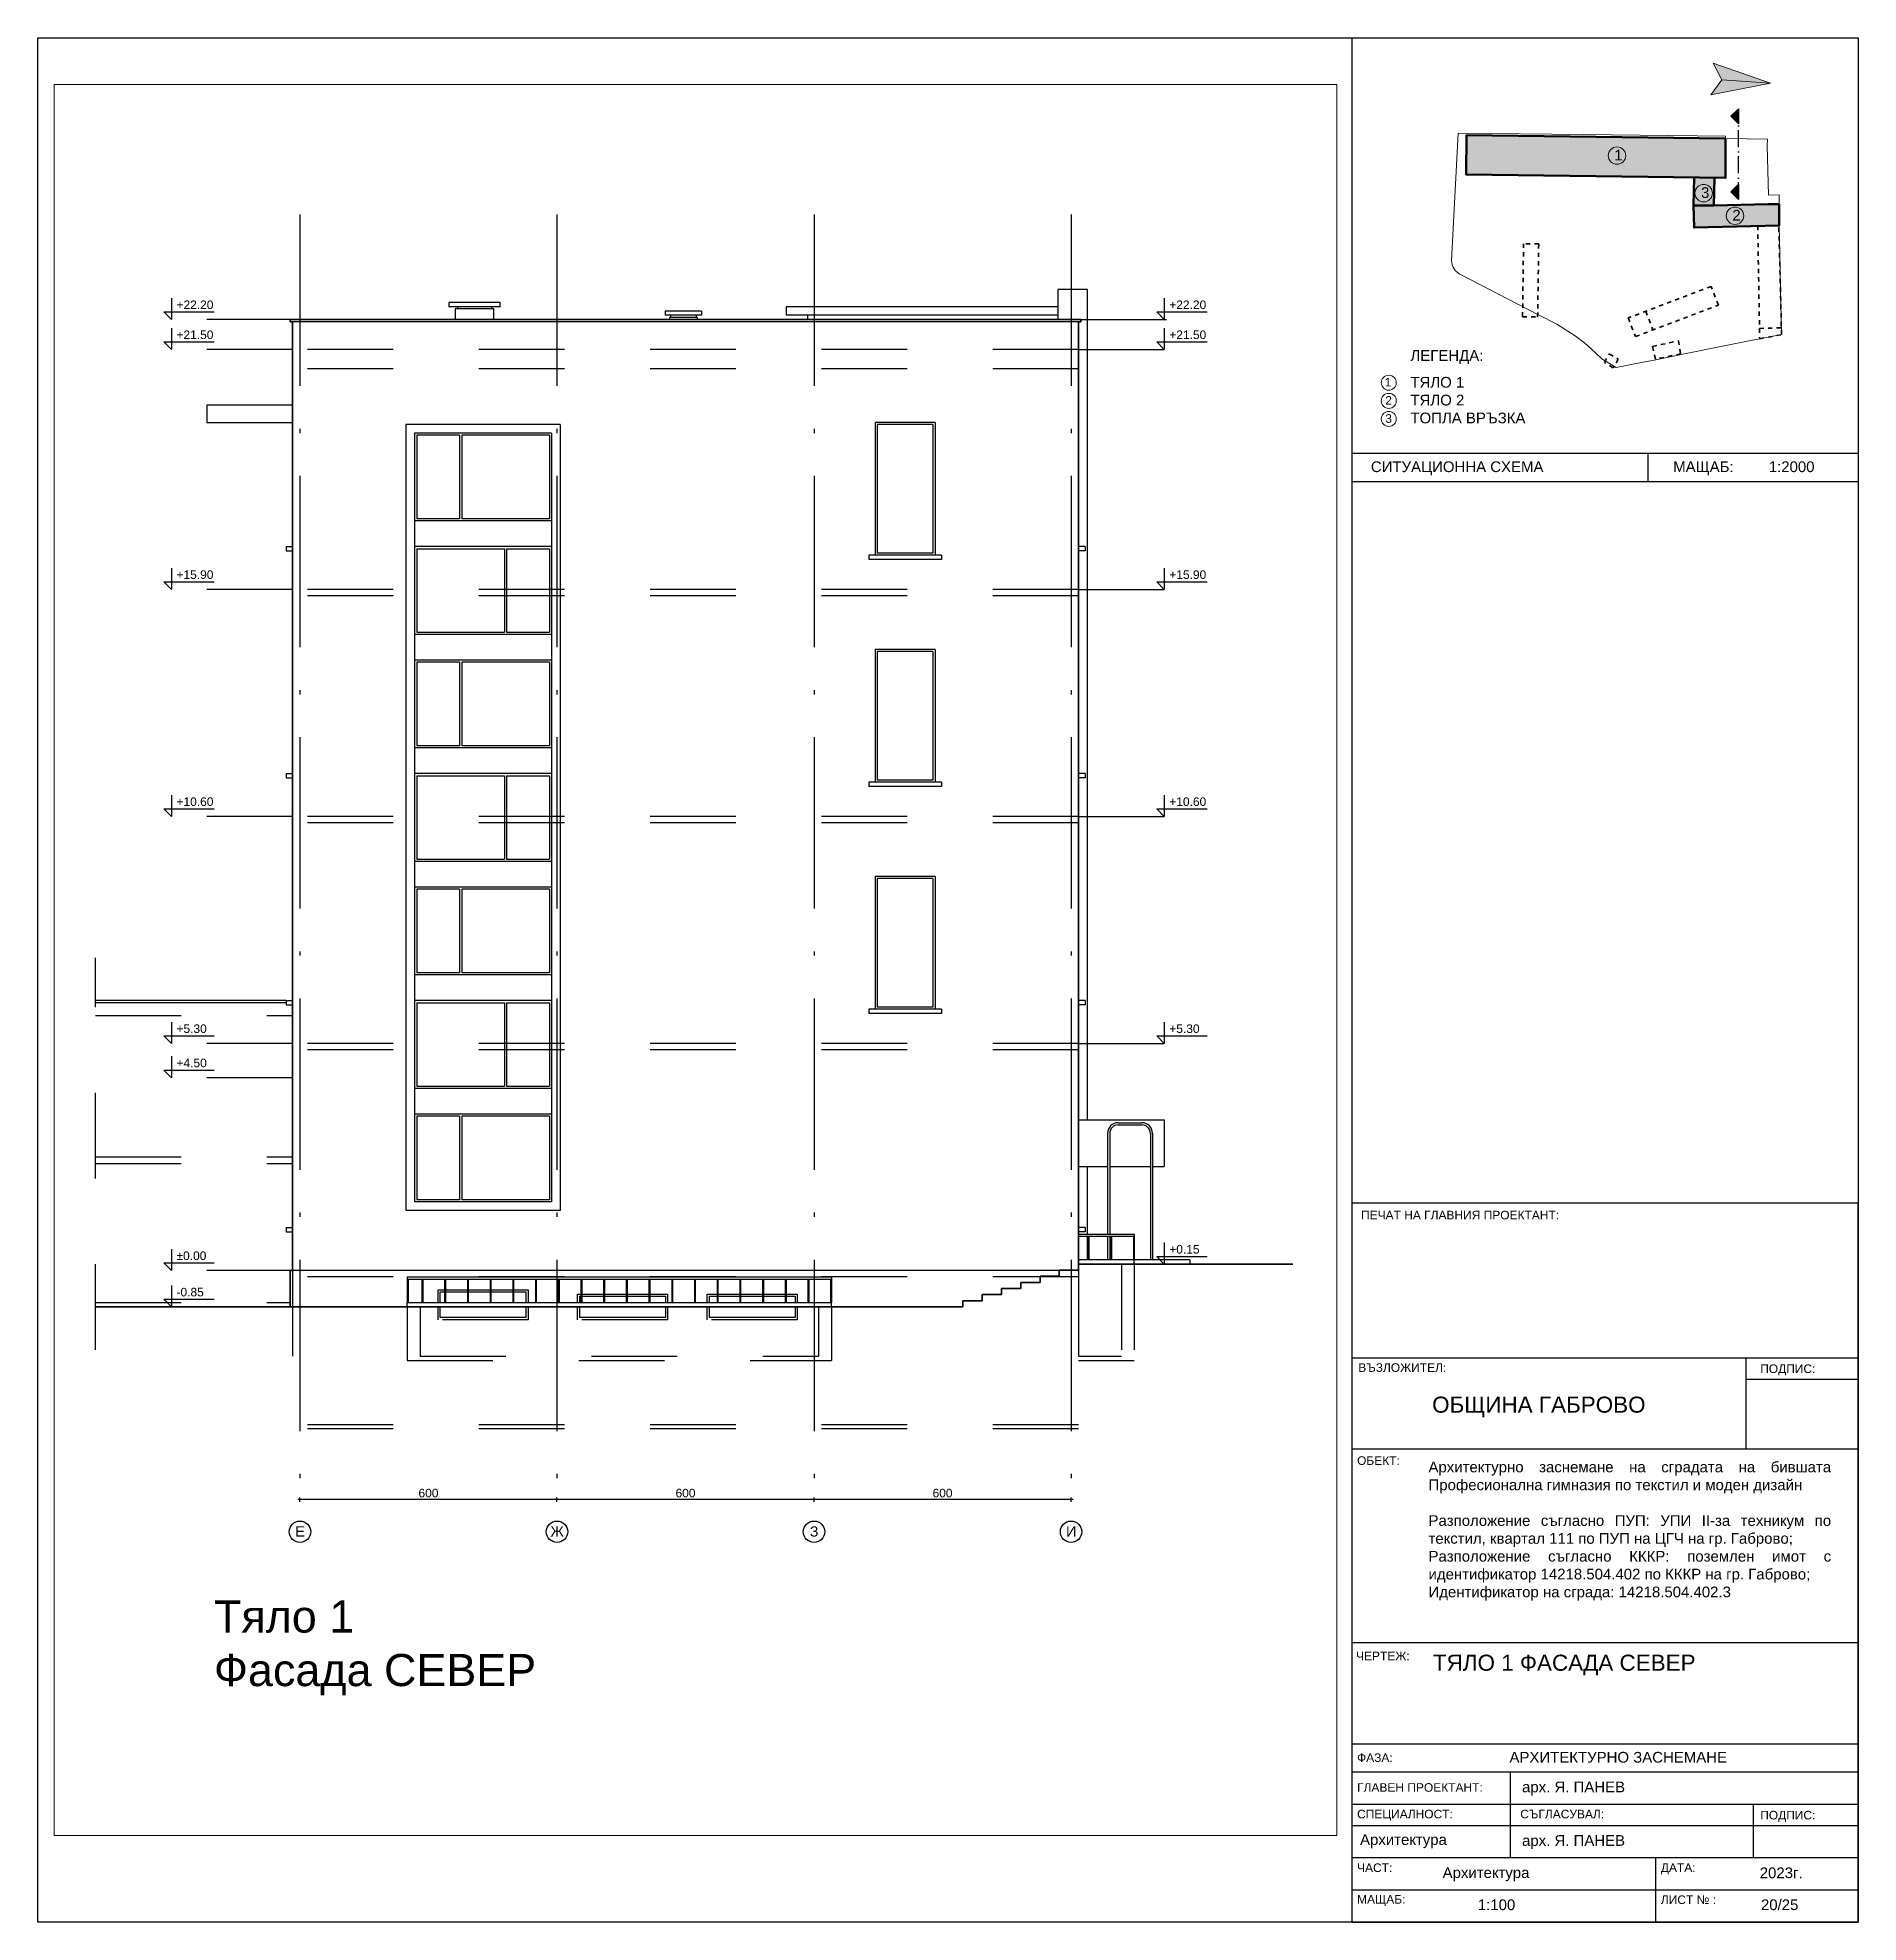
# Paper-space layout 'Т1 ФАС СЕВЕР' of a CAD drawing. Header units: inches. Extents: x 20 to 445, y 5 to 445.
# The model-space entities are those that its viewports show. They can reach past a viewport. Long polylines and large blocks are cut down to what shows.
import ezdxf

# ---------------------------------------------------------------- set-up
doc = ezdxf.new("R2010")
doc.units = ezdxf.units.IN
doc.header["$MEASUREMENT"] = 0
doc.linetypes.add('DashDot', pattern=[0.6, 0.4, -0.1, 0, -0.1])
doc.linetypes.add('Hidden', pattern=[0.4, 0.2, -0.2])
for name, color, linetype, lineweight in [('Линия на разрез', 252, 'DashDot', 25), ('Надписи коти външни', 252, 'Continuous', 25), ('Надписи нива', 252, 'Continuous', 25), ('Надписи Оси', 252, 'Continuous', 25), ('Оси', 252, 'DashDot', 25), ('Ситуация дебела линия', 7, 'Continuous', 70), ('Ситуация имот', 7, 'Continuous', 20), ('Ситуация тънка линия', 7, 'Continuous', 35), ('Фасади Разрези дебело', 7, 'Continuous', 35), ('Фасади Разрези пунктир', 253, 'Hidden', 25), ('Фасади Разрези средно', 252, 'Continuous', 30), ('Фасади Разрези тънко', 253, 'Continuous', 25)]:
    doc.layers.add(name, color=color, linetype=linetype, lineweight=lineweight)
doc.layers.add('Ситуация щрих', color=7, linetype='Continuous', lineweight=18, true_color=0xdbdbdb, transparency=0.25)
doc.styles.add('Arial Regular', font='arial.ttf')
doc.styles.get("Standard").update_dxf_attribs({"font": 'arial.ttf'})
doc.dimstyles.new('Annotative', dxfattribs={"dimscale": 0, "dimtxt": 20, "dimasz": 5, "dimexe": 5, "dimexo": 5, "dimgap": 5, "dimtad": 1, "dimdec": 0, "dimzin": 0, "dimdsep": 46, "dimtxsty": 'Standard', "dimblk": 'ARCHTICK', "dimcen": 5, "dimdle": 5, "dimadec": 0, "dimazin": 0, "dimtfac": 1, "dimtdec": 0, "dimtofl": 0, "dimtmove": 0, "dimatfit": 3, "dimldrblk": 'ARCHTICK', "dimfxl": 5, "dimfxlon": 1, "dimtolj": 1, "dimtzin": 0, "dimarcsym": 1})

# ---------------------------------------------------------------- blocks, each defined once
blk = doc.blocks.new('_ArchTick')
at = {"color": 0, "linetype": 'ByBlock', "const_width": 0.15}
blk.add_lwpolyline([(-0.5, -0.5), (0.5, 0.5)], dxfattribs=at)
blk = doc.blocks.new('*D7031')
at = {"layer": 'Defpoints', "color": 0, "ltscale": 10, "transparency": 16777216}
for p in [(6289.9, 18090.9), (6289.9, 18040.9), (6889.9, 18040.9)]:
    blk.add_point(p, dxfattribs=at)
at = {"layer": 'Надписи коти външни', "color": 0, "lineweight": -2, "ltscale": 10, "transparency": 16777216}
for p, q in [((6894.9, 18090.9), (6284.9, 18090.9)), ((6289.9, 18085.9), (6289.9, 18095.9)), ((6889.9, 18085.9), (6889.9, 18095.9))]:
    blk.add_line(p, q, dxfattribs=at)
at = {"layer": 'Надписи коти външни', "color": 0, "lineweight": -2, "ltscale": 10, "transparency": 16777216, "xscale": 5, "yscale": 5, "zscale": 5, "rotation": 180}
blk.add_blockref('_ArchTick', (6289.9, 18090.9), dxfattribs=at)
at = {"layer": 'Надписи коти външни', "color": 0, "lineweight": -2, "ltscale": 10, "transparency": 16777216, "xscale": 5, "yscale": 5, "zscale": 5}
blk.add_blockref('_ArchTick', (6889.9, 18090.9), dxfattribs=at)
at = {"layer": 'Надписи коти външни', "color": 0, "ltscale": 10, "transparency": 16777216, "insert": (6589.9, 18106.1), "char_height": 20, "attachment_point": 5}
blk.add_mtext('\\A1;600', dxfattribs=at)
blk = doc.blocks.new('*D7032')
at = {"layer": 'Defpoints', "color": 0, "ltscale": 10, "transparency": 16777216}
for p in [(6889.9, 18090.9), (6889.9, 18040.9), (7489.9, 18040.9)]:
    blk.add_point(p, dxfattribs=at)
at = {"layer": 'Надписи коти външни', "color": 0, "lineweight": -2, "ltscale": 10, "transparency": 16777216}
for p, q in [((7494.9, 18090.9), (6884.9, 18090.9)), ((6889.9, 18085.9), (6889.9, 18095.9)), ((7489.9, 18085.9), (7489.9, 18095.9))]:
    blk.add_line(p, q, dxfattribs=at)
at = {"layer": 'Надписи коти външни', "color": 0, "lineweight": -2, "ltscale": 10, "transparency": 16777216, "xscale": 5, "yscale": 5, "zscale": 5, "rotation": 180}
blk.add_blockref('_ArchTick', (6889.9, 18090.9), dxfattribs=at)
at = {"layer": 'Надписи коти външни', "color": 0, "lineweight": -2, "ltscale": 10, "transparency": 16777216, "xscale": 5, "yscale": 5, "zscale": 5}
blk.add_blockref('_ArchTick', (7489.9, 18090.9), dxfattribs=at)
at = {"layer": 'Надписи коти външни', "color": 0, "ltscale": 10, "transparency": 16777216, "insert": (7189.9, 18106.1), "char_height": 20, "attachment_point": 5}
blk.add_mtext('\\A1;600', dxfattribs=at)
blk = doc.blocks.new('*D7033')
at = {"layer": 'Defpoints', "color": 0, "ltscale": 10, "transparency": 16777216}
for p in [(7489.9, 18090.9), (7489.9, 18040.9), (8089.9, 18040.9)]:
    blk.add_point(p, dxfattribs=at)
at = {"layer": 'Надписи коти външни', "color": 0, "lineweight": -2, "ltscale": 10, "transparency": 16777216}
for p, q in [((8094.9, 18090.9), (7484.9, 18090.9)), ((7489.9, 18085.9), (7489.9, 18095.9)), ((8089.9, 18085.9), (8089.9, 18095.9))]:
    blk.add_line(p, q, dxfattribs=at)
at = {"layer": 'Надписи коти външни', "color": 0, "lineweight": -2, "ltscale": 10, "transparency": 16777216, "xscale": 5, "yscale": 5, "zscale": 5, "rotation": 180}
blk.add_blockref('_ArchTick', (7489.9, 18090.9), dxfattribs=at)
at = {"layer": 'Надписи коти външни', "color": 0, "lineweight": -2, "ltscale": 10, "transparency": 16777216, "xscale": 5, "yscale": 5, "zscale": 5}
blk.add_blockref('_ArchTick', (8089.9, 18090.9), dxfattribs=at)
at = {"layer": 'Надписи коти външни', "color": 0, "ltscale": 10, "transparency": 16777216, "insert": (7789.9, 18106.1), "char_height": 20, "attachment_point": 5}
blk.add_mtext('\\A1;600', dxfattribs=at)

msp = doc.modelspace()

# ---------------------------------------------------------------- linework, layer by layer
at = {"layer": 'Надписи нива', "ltscale": 10}
for p, q in [((5972.4, 20863.6), (6090, 20863.6)), ((5990, 20845.9), (5972.4, 20863.6)), ((5990, 20895.9), (5990, 20845.9)), ((8289.8, 20863.6), (8407.5, 20863.6)), ((8307.5, 20845.9), (8289.8, 20863.6)), ((8307.5, 20895.9), (8307.5, 20845.9)), ((5990, 20825.9), (5990, 20775.9)), ((8307.5, 20825.9), (8307.5, 20775.9)), ((5972.4, 20793.6), (6090, 20793.6)), ((5990, 20775.9), (5972.4, 20793.6)), ((8289.8, 20793.6), (8407.5, 20793.6)), ((8307.5, 20775.9), (8289.8, 20793.6)), ((5990, 20265.9), (5990, 20215.9)), ((8307.5, 20265.9), (8307.5, 20215.9)), ((5972.4, 20233.6), (6090, 20233.6)), ((5990, 20215.9), (5972.4, 20233.6)), ((8289.8, 20233.6), (8407.5, 20233.6)), ((8307.5, 20215.9), (8289.8, 20233.6)), ((5990, 19735.9), (5990, 19685.9)), ((8307.5, 19735.9), (8307.5, 19685.9)), ((5972.4, 19703.6), (6090, 19703.6)), ((5990, 19685.9), (5972.4, 19703.6)), ((8289.8, 19703.6), (8407.5, 19703.6)), ((8307.5, 19685.9), (8289.8, 19703.6)), ((5990, 19205.9), (5990, 19155.9)), ((8307.5, 19205.9), (8307.5, 19155.9)), ((5972.4, 19173.6), (6090, 19173.6)), ((5990, 19155.9), (5972.4, 19173.6)), ((8289.8, 19173.6), (8407.5, 19173.6)), ((8307.5, 19155.9), (8289.8, 19173.6)), ((5990, 19125.9), (5990, 19075.9)), ((5972.4, 19093.6), (6090, 19093.6)), ((5990, 19075.9), (5972.4, 19093.6)), ((5990, 18675.9), (5990, 18625.9)), ((8289.8, 18658.6), (8407.5, 18658.6)), ((8307.5, 18640.9), (8289.8, 18658.6)), ((8307.5, 18690.9), (8307.5, 18640.9)), ((5972.4, 18643.6), (6090, 18643.6)), ((5990, 18625.9), (5972.4, 18643.6)), ((5990, 18590.9), (5990, 18540.9)), ((5972.4, 18558.6), (6090, 18558.6)), ((5990, 18540.9), (5972.4, 18558.6))]:
    msp.add_line(p, q, dxfattribs=at)
at = {"layer": 'Надписи нива', "linetype": 'Hidden', "ltscale": 10}
for p, q in [((6272.4, 20845.9), (5972.4, 20845.9)), ((8112.5, 20845.9), (8407.5, 20845.9)), ((6272.4, 20775.9), (5972.4, 20775.9)), ((8107.5, 20775.9), (8407.5, 20775.9)), ((6272.4, 20215.9), (5972.4, 20215.9)), ((8107.5, 20215.9), (8407.5, 20215.9)), ((6272.4, 19685.9), (5972.4, 19685.9)), ((8107.5, 19685.9), (8407.5, 19685.9)), ((6272.4, 19155.9), (5972.4, 19155.9)), ((8107.5, 19155.9), (8407.5, 19155.9)), ((6272.4, 19075.9), (5972.4, 19075.9)), ((6272.4, 18625.9), (5972.4, 18625.9))]:
    msp.add_line(p, q, dxfattribs=at)
at = {"layer": 'Надписи Оси', "ltscale": 50}
for centre in [(6289.9, 18015.9), (6889.9, 18015.9), (7489.9, 18015.9), (8089.9, 18015.9)]:
    msp.add_circle(centre, 25, dxfattribs=at)
at = {"layer": 'Оси', "ltscale": 10}
for p, q in [((6289.9, 21090.9), (6289.9, 18040.9)), ((6889.9, 21090.9), (6889.9, 18040.9)), ((7489.9, 21090.9), (7489.9, 18040.9)), ((8089.9, 21090.9), (8089.9, 18040.9))]:
    msp.add_line(p, q, dxfattribs=at)
at = {"layer": 'Фасади Разрези дебело', "ltscale": 10, "extrusion": (-1.2091e-15, 1, -2.22045e-16)}
for p, q in [((8112.5, 20845.9), (6267.4, 20845.9)), ((8062.5, 18612.4), (8017.5, 18612.4)), ((8107.5, 18626.7), (8062.5, 18626.7)), ((8607.5, 18640.9), (8107.5, 18640.9)), ((7927.5, 18569.5), (7882.5, 18569.5)), ((7972.5, 18583.8), (7927.5, 18583.8)), ((8017.5, 18598.1), (7972.5, 18598.1)), ((7837.5, 18540.9), (5812.4, 18540.9)), ((7882.5, 18555.2), (7837.5, 18555.2))]:
    msp.add_line(p, q, dxfattribs=at)
at = {"layer": 'Фасади Разрези дебело', "ltscale": 10}
for p, q in [((6267.4, 20845.9), (6267.4, 20840.9)), ((6272.4, 20840.9), (6267.4, 20840.9)), ((6272.4, 20840.9), (6272.4, 18625.9)), ((8107.5, 20840.9), (8107.5, 18640.9)), ((8107.5, 20840.9), (8112.5, 20840.9, 0)), ((8112.5, 20845.9), (8112.5, 20840.9, 0)), ((6267.4, 18625.9), (6267.4, 18540.9)), ((6267.4, 18625.9), (6272.4, 18625.9)), ((8017.5, 18612.4), (8017.5, 18598.1)), ((8062.5, 18626.7), (8062.5, 18612.4)), ((8107.5, 18640.9), (8107.5, 18626.7)), ((7882.5, 18569.5), (7882.5, 18555.2)), ((7927.5, 18583.8), (7927.5, 18569.5)), ((7972.5, 18598.1), (7972.5, 18583.8)), ((7837.5, 18555.2), (7837.5, 18540.9))]:
    msp.add_line(p, q, dxfattribs=at)
at = {"layer": 'Фасади Разрези пунктир', "ltscale": 10, "extrusion": (-1.2091e-15, 1, -2.22045e-16)}
for p, q in [((8107.5, 20775.9), (6272.4, 20775.9)), ((8107.5, 20730.9), (6272.4, 20730.9)), ((8107.5, 20215.9), (6272.4, 20215.9)), ((8107.5, 20200.9), (6272.4, 20200.9)), ((8107.5, 19685.9), (6272.4, 19685.9)), ((8107.5, 19670.9), (6272.4, 19670.9)), ((8107.5, 19155.9), (6272.4, 19155.9)), ((8107.5, 19140.9), (6272.4, 19140.9)), ((8107.5, 18610.9), (6272.4, 18610.9)), ((8107.5, 18265.9), (6272.4, 18265.9)), ((8107.5, 18255.9), (6272.4, 18255.9))]:
    msp.add_line(p, q, dxfattribs=at)
at = {"layer": 'Фасади Разрези пунктир', "ltscale": 10}
for p, q in [((5812.4, 18440.9), (5812.4, 19355.9)), ((6272.4, 18625.9), (6272.4, 18255.9)), ((8107.5, 18626.7), (8107.5, 18255.9)), ((8207.5, 18640.9), (8207.5, 18425.9)), ((8237.5, 18640.9), (8237.5, 18415.9)), ((6540.5, 18540.9), (6540.5, 18415.9)), ((6570.5, 18540.9), (6570.5, 18425.9)), ((7500.6, 18540.9), (7500.6, 18425.9)), ((7530.6, 18540.9), (7530.6, 18415.9))]:
    msp.add_line(p, q, dxfattribs=at)
at = {"layer": 'Фасади Разрези пунктир', "ltscale": 10, "extrusion": (-1.22465e-16, 1, -2.22045e-16)}
for p, q in [((5812.4, 19220.9), (6272.4, 19220.9)), ((5812.4, 18890.9), (6272.4, 18890.9)), ((5812.4, 18875.9), (6272.4, 18875.9)), ((5812.4, 18550.9), (6267.4, 18550.9))]:
    msp.add_line(p, q, dxfattribs=at)
at = {"layer": 'Фасади Разрези пунктир', "ltscale": 10, "extrusion": (1.2091e-15, 1, -2.22045e-16)}
for p, q in [((6540.5, 18415.9), (7530.6, 18415.9)), ((6570.5, 18425.9), (7500.6, 18425.9))]:
    msp.add_line(p, q, dxfattribs=at)
at = {"layer": 'Фасади Разрези пунктир', "ltscale": 10, "extrusion": (7.84095e-16, 1, -2.22045e-16)}
for p, q in [((8107.5, 18425.9), (8207.5, 18425.9)), ((8107.5, 18415.9), (8237.5, 18415.9))]:
    msp.add_line(p, q, dxfattribs=at)
at = {"layer": 'Фасади Разрези пунктир', "ltscale": 10}
for points in [[(6822.5, 18540.9), (6822.5, 18510.9), (6612.5, 18510.9), (6612.5, 18540.9)], [(6817.5, 18540.9), (6817.5, 18515.9), (6617.5, 18515.9), (6617.5, 18540.9)], [(7148.1, 18540.9), (7148.1, 18510.9), (6938.1, 18510.9), (6938.1, 18540.9)], [(7143.1, 18540.9), (7143.1, 18515.9), (6943.1, 18515.9), (6943.1, 18540.9)], [(7450.6, 18540.9), (7450.6, 18510.9), (7240.6, 18510.9), (7240.6, 18540.9)], [(7445.6, 18540.9), (7445.6, 18515.9), (7245.6, 18515.9), (7245.6, 18540.9)]]:
    msp.add_lwpolyline(points, dxfattribs=at)
at = {"layer": 'Фасади Разрези средно', "ltscale": 10}
for p, q in [((8127.5, 18868.8), (8127.5, 18710.9)), ((8127.5, 18705.9), (8127.5, 18650.9))]:
    msp.add_line(p, q, dxfattribs=at)
at = {"layer": 'Фасади Разрези тънко', "ltscale": 10, "extrusion": (-7.84095e-16, 1, -2.22045e-16)}
for p, q in [((8127.5, 20915.9), (8060, 20915.9)), ((8060, 20875.9), (7425, 20875.9)), ((8060, 20855.9), (7425, 20855.9))]:
    msp.add_line(p, q, dxfattribs=at)
at = {"layer": 'Фасади Разрези тънко', "ltscale": 10}
for p, q in [((8060, 20845.9), (8060, 20915.9)), ((8127.5, 20915.9), (8127.5, 18977.9)), ((6637.4, 20885.9), (6637.4, 20875.9)), ((6652.4, 20870.9), (6652.4, 20845.9)), ((6657.4, 20875.9), (6657.4, 20870.9)), ((6737.4, 20870.9), (6737.4, 20875.9)), ((6742.4, 20845.9), (6742.4, 20870.9)), ((6757.4, 20875.9), (6757.4, 20885.9)), ((7142.4, 20865.9), (7142.4, 20855.9, 0)), ((7154.9, 20855.9), (7154.9, 20850.9)), ((7214.9, 20855.9), (7214.9, 20850.9)), ((7227.4, 20865.9), (7227.4, 20855.9)), ((7425, 20875.9), (7425, 20855.9)), ((7475, 20855.9), (7475, 20845.9)), ((7152.4, 20850.9), (7152.4, 20845.9)), ((7217.4, 20850.9), (7217.4, 20845.9)), ((6072.4, 20645.9), (6072.4, 20605.9)), ((6272.4, 20645.9), (6072.4, 20645.9)), ((6072.4, 20605.9), (6272.4, 20605.9)), ((6537.4, 20601), (6537.4, 18766)), ((6897.4, 20601), (6897.4, 18766)), ((7632.5, 20605.9), (7632.5, 20295.9)), ((7637.5, 20600.9), (7637.5, 20300.9)), ((7767.5, 20600.9), (7767.5, 20300.9)), ((7772.5, 20605.9), (7772.5, 20295.9)), ((6557.4, 20581), (6557.4, 18786)), ((6562.4, 20576), (6562.4, 20381)), ((6662.4, 20576), (6662.4, 20381)), ((6667.4, 20576), (6667.4, 20381)), ((6872.4, 20576), (6872.4, 20381)), ((6877.4, 20581), (6877.4, 18786)), ((6257.4, 20315.9), (6257.4, 20305.9)), ((6562.4, 20311), (6562.4, 20116)), ((6767.4, 20311), (6767.4, 20116)), ((6772.4, 20311), (6772.4, 20116)), ((6872.4, 20311), (6872.4, 20116)), ((7617.5, 20295.9), (7617.5, 20285.9)), ((7787.5, 20295.9), (7787.5, 20285.9)), ((8122.5, 20315.9), (8122.5, 20305.9)), ((7632.5, 20075.9), (7632.5, 19765.9)), ((7637.5, 20070.9), (7637.5, 19770.9)), ((7767.5, 20070.9), (7767.5, 19770.9)), ((7772.5, 20075.9), (7772.5, 19765.9)), ((6562.4, 20046), (6562.4, 19851)), ((6662.4, 20046), (6662.4, 19851)), ((6667.4, 20046), (6667.4, 19851)), ((6872.4, 20046), (6872.4, 19851)), ((6257.4, 19785.9), (6257.4, 19775.9)), ((6562.4, 19781), (6562.4, 19586)), ((6767.4, 19781), (6767.4, 19586)), ((6772.4, 19781), (6772.4, 19586)), ((6872.4, 19781), (6872.4, 19586)), ((7617.5, 19765.9), (7617.5, 19755.9)), ((7787.5, 19765.9), (7787.5, 19755.9)), ((8122.5, 19785.9), (8122.5, 19775.9)), ((7632.5, 19545.9), (7632.5, 19235.9)), ((7637.5, 19540.9), (7637.5, 19240.9)), ((7767.5, 19540.9), (7767.5, 19240.9)), ((7772.5, 19545.9), (7772.5, 19235.9)), ((6562.4, 19516), (6562.4, 19321)), ((6662.4, 19516), (6662.4, 19321)), ((6667.4, 19516), (6667.4, 19321)), ((6872.4, 19516), (6872.4, 19321)), ((6257.4, 19255.9), (5812.4, 19255.9)), ((6257.4, 19250.9), (5812.4, 19250.9)), ((6257.4, 19255.9), (6257.4, 19245.9)), ((6562.4, 19251), (6562.4, 19056)), ((6767.4, 19251), (6767.4, 19056)), ((6772.4, 19251), (6772.4, 19056)), ((6872.4, 19251), (6872.4, 19056)), ((7617.5, 19235.9), (7617.5, 19225.9)), ((7787.5, 19235.9), (7787.5, 19225.9)), ((8122.5, 19255.9), (8122.5, 19245.9)), ((6562.4, 18986), (6562.4, 18791)), ((6662.4, 18986), (6662.4, 18791)), ((6667.4, 18986), (6667.4, 18791)), ((6872.4, 18986), (6872.4, 18791)), ((8107.5, 18977.9), (8307.5, 18977.9)), ((8307.5, 18977.9), (8307.5, 18868.8)), ((8175, 18945.9), (8175, 18710.9)), ((8180, 18945.9), (8180, 18710.9)), ((8275, 18945.9), (8275, 18650.9)), ((8280, 18945.9), (8280, 18650.9)), ((8107.5, 18868.8), (8175, 18868.8)), ((8180, 18868.8), (8275, 18868.8)), ((8280, 18868.8), (8307.5, 18868.8)), ((6257.4, 18725.9), (6257.4, 18715.9)), ((8122.5, 18725.9), (8122.5, 18715.9)), ((8129.5, 18705.9), (8129.5, 18650.9)), ((8131.5, 18705.9), (8131.5, 18650.9)), ((8175, 18705.9), (8175, 18650.9)), ((8180, 18705.9), (8180, 18650.9)), ((8182.5, 18705.9), (8182.5, 18650.9)), ((8184.5, 18705.9), (8184.5, 18650.9)), ((8235.5, 18705.9), (8235.5, 18650.9)), ((8237.5, 18710.9), (8237.5, 18650.9)), ((8237.5, 18640.9), (8237.5, 18650.9)), ((8367.5, 18650.9), (8367.5, 18640.9)), ((6540.5, 18610.9), (6540.5, 18550.9)), ((6542.5, 18605.9), (6542.5, 18550.9)), ((6574.6, 18605.9), (6574.6, 18550.9)), ((6576.6, 18605.9), (6576.6, 18550.9)), ((6627.6, 18605.9), (6627.6, 18550.9)), ((6629.6, 18605.9), (6629.6, 18550.9)), ((6629.6, 18580.9), (6680.6, 18580.9)), ((6629.6, 18575.9), (6680.6, 18575.9)), ((6680.6, 18605.9), (6680.6, 18550.9)), ((6682.6, 18605.9), (6682.6, 18550.9)), ((6682.6, 18580.9), (6733.6, 18580.9)), ((6682.6, 18575.9), (6733.6, 18575.9)), ((6733.6, 18605.9), (6733.6, 18550.9)), ((6735.6, 18605.9), (6735.6, 18550.9)), ((6735.6, 18580.9), (6786.6, 18580.9)), ((6735.6, 18575.9), (6786.6, 18575.9)), ((6786.6, 18605.9), (6786.6, 18550.9)), ((6788.6, 18605.9), (6788.6, 18550.9)), ((6839.6, 18605.9), (6839.6, 18550.9)), ((6841.6, 18605.9), (6841.6, 18550.9)), ((6892.6, 18605.9), (6892.6, 18550.9)), ((6894.6, 18605.9), (6894.6, 18550.9)), ((6945.6, 18605.9), (6945.6, 18550.9)), ((6947.6, 18605.9), (6947.6, 18550.9)), ((6998.6, 18605.9), (6998.6, 18550.9)), ((7000.6, 18605.9), (7000.6, 18550.9)), ((7051.6, 18605.9), (7051.6, 18550.9)), ((7053.6, 18605.9), (7053.6, 18550.9)), ((7104.6, 18605.9), (7104.6, 18550.9)), ((7106.6, 18605.9), (7106.6, 18550.9)), ((7157.6, 18605.9), (7157.6, 18550.9)), ((7159.6, 18605.9), (7159.6, 18550.9)), ((7210.6, 18605.9), (7210.6, 18550.9)), ((7212.6, 18605.9), (7212.6, 18550.9)), ((7263.6, 18605.9), (7263.6, 18550.9)), ((7265.6, 18605.9), (7265.6, 18550.9)), ((7316.6, 18605.9), (7316.6, 18550.9)), ((7318.6, 18605.9), (7318.6, 18550.9)), ((7369.6, 18605.9), (7369.6, 18550.9)), ((7371.6, 18605.9), (7371.6, 18550.9)), ((7422.6, 18605.9), (7422.6, 18550.9)), ((7424.6, 18605.9), (7424.6, 18550.9)), ((7475.6, 18605.9), (7475.6, 18550.9)), ((7477.6, 18605.9), (7477.6, 18550.9)), ((7528.6, 18605.9), (7528.6, 18550.9)), ((7530.6, 18610.9), (7530.6, 18550.9)), ((6540.5, 18540.9), (6540.5, 18550.9)), ((7530.6, 18540.9), (7530.6, 18550.9))]:
    msp.add_line(p, q, dxfattribs=at)
at = {"layer": 'Фасади Разрези тънко', "ltscale": 10, "extrusion": (-1.2091e-15, 1, -2.22045e-16)}
for p, q in [((6757.4, 20885.9), (6637.4, 20885.9)), ((6757.4, 20875.9), (6637.4, 20875.9)), ((6742.4, 20870.9), (6652.4, 20870.9)), ((7227.4, 20865.9), (7142.4, 20865.9)), ((7227.4, 20855.9), (7142.4, 20855.9, 0)), ((8107.5, 20840.9), (6272.4, 20840.9)), ((7217.4, 20850.9), (7152.4, 20850.9, 0)), ((6897.4, 20601), (6537.4, 20601)), ((7772.5, 20605.9), (7632.5, 20605.9)), ((7767.5, 20600.9), (7637.5, 20600.9)), ((6877.4, 20581), (6557.4, 20581)), ((6662.4, 20576), (6562.4, 20576)), ((6872.4, 20576), (6667.4, 20576)), ((6877.4, 20376), (6557.4, 20376)), ((6662.4, 20381), (6562.4, 20381)), ((6872.4, 20381), (6667.4, 20381)), ((6877.4, 20316), (6557.4, 20316)), ((7787.5, 20295.9), (7617.5, 20295.9)), ((7787.5, 20285.9), (7617.5, 20285.9)), ((7767.5, 20300.9), (7637.5, 20300.9)), ((8122.5, 20315.9), (8107.5, 20315.9)), ((8122.5, 20305.9), (8107.5, 20305.9)), ((6877.4, 20111), (6557.4, 20111)), ((7772.5, 20075.9), (7632.5, 20075.9)), ((7767.5, 20070.9), (7637.5, 20070.9)), ((6877.4, 20051), (6557.4, 20051)), ((6662.4, 20046), (6562.4, 20046)), ((6872.4, 20046), (6667.4, 20046)), ((6877.4, 19846), (6557.4, 19846)), ((6662.4, 19851), (6562.4, 19851)), ((6872.4, 19851), (6667.4, 19851)), ((6877.4, 19786), (6557.4, 19786)), ((7787.5, 19765.9), (7617.5, 19765.9)), ((7787.5, 19755.9), (7617.5, 19755.9)), ((7767.5, 19770.9), (7637.5, 19770.9)), ((8122.5, 19785.9), (8107.5, 19785.9)), ((8122.5, 19775.9), (8107.5, 19775.9)), ((6877.4, 19581), (6557.4, 19581)), ((7772.5, 19545.9), (7632.5, 19545.9)), ((7767.5, 19540.9), (7637.5, 19540.9)), ((6877.4, 19521), (6557.4, 19521)), ((6662.4, 19516), (6562.4, 19516)), ((6872.4, 19516), (6667.4, 19516)), ((6877.4, 19316), (6557.4, 19316)), ((6662.4, 19321), (6562.4, 19321)), ((6872.4, 19321), (6667.4, 19321)), ((6877.4, 19256), (6557.4, 19256)), ((7787.5, 19235.9), (7617.5, 19235.9)), ((7767.5, 19240.9), (7637.5, 19240.9)), ((8122.5, 19255.9), (8107.5, 19255.9)), ((8122.5, 19245.9), (8107.5, 19245.9)), ((7787.5, 19225.9), (7617.5, 19225.9)), ((6877.4, 19051), (6557.4, 19051)), ((6877.4, 18991), (6557.4, 18991)), ((6662.4, 18986), (6562.4, 18986)), ((6872.4, 18986), (6667.4, 18986)), ((6662.4, 18791), (6562.4, 18791)), ((6872.4, 18791), (6667.4, 18791)), ((6897.4, 18766), (6537.4, 18766)), ((6877.4, 18786), (6557.4, 18786)), ((8122.5, 18725.9), (8107.5, 18725.9)), ((8122.5, 18715.9), (8107.5, 18715.9)), ((8062.5, 18625.9), (6272.4, 18625.9)), ((8367.5, 18650.9), (8107.5, 18650.9))]:
    msp.add_line(p, q, dxfattribs=at)
at = {"layer": 'Фасади Разрези тънко', "ltscale": 10, "extrusion": (-1.7544e-13, 1, -2.22045e-16)}
for p, q in [((6257.4, 20315.9), (6272.4, 20315.9)), ((6257.4, 20305.9), (6272.4, 20305.9)), ((6257.4, 19785.9), (6272.4, 19785.9)), ((6257.4, 19775.9), (6272.4, 19775.9)), ((6257.4, 19255.9), (6272.4, 19255.9)), ((6257.4, 19245.9), (6272.4, 19245.9)), ((6257.4, 18725.9), (6272.4, 18725.9)), ((6257.4, 18715.9), (6272.4, 18715.9))]:
    msp.add_line(p, q, dxfattribs=at)
at = {"layer": 'Фасади Разрези тънко', "ltscale": 10, "extrusion": (1.2091e-15, 1, -2.22045e-16)}
for p, q in [((6562.4, 20311), (6767.4, 20311)), ((6772.4, 20311), (6872.4, 20311)), ((6562.4, 20116), (6767.4, 20116)), ((6772.4, 20116), (6872.4, 20116)), ((6562.4, 19781), (6767.4, 19781)), ((6772.4, 19781), (6872.4, 19781)), ((6562.4, 19586), (6767.4, 19586)), ((6772.4, 19586), (6872.4, 19586)), ((6562.4, 19251), (6767.4, 19251)), ((6772.4, 19251), (6872.4, 19251)), ((6562.4, 19056), (6767.4, 19056)), ((6772.4, 19056), (6872.4, 19056)), ((6540.5, 18610.9), (7530.6, 18610.9)), ((6540.5, 18605.9), (7530.6, 18605.9)), ((6540.5, 18550.9), (7530.6, 18550.9))]:
    msp.add_line(p, q, dxfattribs=at)
at = {"layer": 'Фасади Разрези тънко', "ltscale": 10, "extrusion": (7.84095e-16, 1, -2.22045e-16)}
for p, q in [((8200, 18970.9), (8255, 18970.9)), ((8200, 18965.9), (8255, 18965.9)), ((8107.5, 18710.9), (8237.5, 18710.9)), ((8107.5, 18705.9), (8237.5, 18705.9))]:
    msp.add_line(p, q, dxfattribs=at)
at = {"layer": 'Фасади Разрези тънко', "ltscale": 10}
for points in [[(6612.5, 18550.9), (6612.5, 18580.9), (6627.6, 18580.9)], [(6617.5, 18550.9), (6617.5, 18575.9), (6627.6, 18575.9)], [(6788.6, 18580.9), (6822.5, 18580.9), (6822.5, 18550.9)], [(6788.6, 18575.9), (6817.5, 18575.9), (6817.5, 18550.9)], [(6938.1, 18550.9), (6938.1, 18570.9), (6945.6, 18570.9)], [(6947.6, 18570.9), (6998.6, 18570.9)], [(7000.6, 18570.9), (7051.6, 18570.9)], [(7053.6, 18570.9), (7104.6, 18570.9)], [(7106.6, 18570.9), (7148.1, 18570.9), (7148.1, 18550.9)], [(7240.6, 18550.9), (7240.6, 18570.9), (7263.6, 18570.9)], [(7265.6, 18570.9), (7316.6, 18570.9)], [(7318.6, 18570.9), (7369.6, 18570.9)], [(7371.6, 18570.9), (7422.6, 18570.9)], [(7424.6, 18570.9), (7450.6, 18570.9), (7450.6, 18550.9)], [(6943.1, 18550.9), (6943.1, 18565.9), (6945.6, 18565.9)], [(6947.6, 18565.9), (6998.6, 18565.9)], [(7000.6, 18565.9), (7104.6, 18565.9)], [(7106.6, 18565.9), (7143.1, 18565.9), (7143.1, 18550.9)], [(7245.6, 18550.9), (7245.6, 18565.9), (7263.6, 18565.9)], [(7265.6, 18565.9), (7316.6, 18565.9)], [(7318.6, 18565.9), (7369.6, 18565.9)], [(7371.6, 18565.9), (7422.6, 18565.9)], [(7424.6, 18565.9), (7445.6, 18565.9), (7445.6, 18550.9)]]:
    msp.add_lwpolyline(points, dxfattribs=at)
for centre, radius, start, end in [((8200, 18945.9), 25, 90, 180), ((8200, 18945.9), 20, 90, 180), ((8255, 18945.9), 25, 0, 90), ((8255, 18945.9), 20, 0, 90)]:
    msp.add_arc(centre, radius, start, end, dxfattribs=at)

# ---------------------------------------------------------------- texts
at = {"ltscale": 10, "insert": (6697.2, 17855.6), "char_height": 75, "width": 1216.339, "attachment_point": 2, "style": 'Arial Regular'}
msp.add_mtext('\\pxql;Тяло 1\\PФасада СЕВЕР', dxfattribs=at)
at = {"layer": 'Надписи нива', "ltscale": 10, "char_height": 20, "width": 180.489, "attachment_point": 1, "style": 'Arial Regular'}
for s, insert in [('+22.20', (6001.7, 20890.4)), ('+22.20', (8319.2, 20890.4)), ('+21.50', (6001.7, 20820.4)), ('+21.50', (8319.2, 20820.4)), ('+15.90', (6001.7, 20260.4)), ('+15.90', (8319.2, 20260.4)), ('+10.60', (6001.7, 19730.4)), ('+10.60', (8319.2, 19730.4)), ('+5.30', (6001.7, 19200.4)), ('+5.30', (8319.2, 19200.4)), ('+4.50', (6001.7, 19120.4)), ('±0.00', (6001.7, 18670.4)), ('+0.15', (8319.2, 18685.4)), ('-0.85', (6001.7, 18585.4))]:
    msp.add_mtext(s, dxfattribs=dict(at, insert=insert))
at = {"layer": 'Надписи Оси', "ltscale": 100, "char_height": 24, "width": 27.213, "attachment_point": 1, "style": 'Arial Regular'}
for s, insert in [('\\pxqc;Е', (6276.6, 18028.6)), ('\\pxqc;Ж', (6876.6, 18028.6)), ('\\pxqc;З', (7476.6, 18028.6)), ('\\pxqc;И', (8076.6, 18028.6))]:
    msp.add_mtext(s, dxfattribs=dict(at, insert=insert))

# ---------------------------------------------------------------- dimensions: what is measured, and where the dimension line sits
at = {"layer": 'Надписи коти външни', "ltscale": 10}
for base, p1, p2, picture, middle in [((6289.9, 18090.9), (6889.9, 18040.9), (6289.9, 18040.9), '*D7031', (6589.9, 18106.1)), ((6889.9, 18090.9), (7489.9, 18040.9), (6889.9, 18040.9), '*D7032', (7189.9, 18106.1)), ((7489.9, 18090.9), (8089.9, 18040.9), (7489.9, 18040.9), '*D7033', (7789.9, 18106.1))]:
    dim = msp.add_linear_dim(base=base, p1=p1, p2=p2, angle=180, dimstyle='Annotative', override={"dimscale": 0, "dimtix": 0, "dimtofl": 0, "dimtmove": 0, "dimatfit": 3}, dxfattribs=at)
    dim.commit()
    dim.dimension.update_dxf_attribs({"geometry": picture, "text_midpoint": middle})

psp = doc.layouts.new('Т1 ФАС СЕВЕР')

# ---------------------------------------------------------------- hatches: boundary and pattern name
at = {"layer": 'Оси', "ltscale": 10}
h = psp.add_hatch(color=256, dxfattribs=at)
h.dxf.hatch_style = 1
h.paths.add_polyline_path([(417, 428.42), (415.23, 426.65), (417, 424.88)])
h = psp.add_hatch(color=256, dxfattribs=at)
h.dxf.hatch_style = 1
h.paths.add_polyline_path([(417, 410.77), (415.24, 409), (417, 407.23)])
at = {"layer": 'Ситуация дебела линия', "ltscale": 50}
h = psp.add_hatch(color=256, dxfattribs=at)
h.dxf.hatch_style = 1
h.paths.add_polyline_path([(424.5, 434.34), (411.09, 439.01), (413.12, 435.17)])
h = psp.add_hatch(color=256, dxfattribs=at)
h.dxf.hatch_style = 1
h.paths.add_polyline_path([(424.5, 434.34), (413.12, 435.17), (410.55, 431.68)])
at = {"layer": 'Ситуация щрих', "ltscale": 50}
h = psp.add_hatch(color=256, dxfattribs=at)
h.dxf.hatch_style = 1
h.paths.add_polyline_path([(414, 421.45), (353.52, 422.22), (353.42, 413.08), (414, 412.27)])
h.paths.add_polyline_path([(411.39, 412.31), (406.64, 412.37), (406.55, 405.8), (411.3, 405.84)])
h.paths.add_polyline_path([(426.51, 406.12), (423.92, 406.14), (411.3, 405.84), (406.55, 405.8), (406.67, 400.68), (426.52, 401.17)])

# ---------------------------------------------------------------- linework, layer by layer
for p, q in [((326.74, 444.99), (326.74, 5.01)), ((444.99, 347.9), (326.74, 347.9)), ((395.86, 347.9), (395.86, 341.32)), ((444.99, 341.32), (326.74, 341.32)), ((444.99, 172.91), (326.74, 172.91)), ((444.99, 5.01), (444.99, 172.91)), ((444.99, 136.74), (326.74, 136.74)), ((418.73, 136.74), (418.73, 115.49)), ((444.99, 131.74), (418.73, 131.74)), ((444.99, 115.49), (326.74, 115.49)), ((444.99, 70.27), (326.74, 70.27)), ((444.99, 46.61), (326.74, 46.61)), ((444.99, 40.03), (326.74, 40.03)), ((363.73, 40.03), (363.73, 20.03)), ((444.99, 32.53), (326.74, 32.53)), ((420.45, 32.53), (420.45, 20.03)), ((444.99, 27.53), (326.74, 27.53)), ((444.99, 20.03), (326.74, 20.03)), ((444.99, 20.03), (326.74, 20.03)), ((397.65, 20.03), (397.65, 5.01)), ((444.99, 12.53), (326.74, 12.53)), ((326.74, 5.01), (444.99, 5.01))]:
    psp.add_line(p, q)
at = {"ltscale": 50}
psp.add_lwpolyline([(20, 444.99), (444.99, 444.99), (444.99, 5.01), (20, 5.01)], close=True, dxfattribs=at)
at = {"layer": 'Линия на разрез', "ltscale": 10}
psp.add_line((417, 407.23), (417, 428.42), dxfattribs=at)
at = {"layer": 'Оси', "ltscale": 10}
for p, q in [((415.23, 426.65), (417, 428.42)), ((417, 428.42), (417, 424.88)), ((417, 424.88), (415.23, 426.65)), ((415.24, 409), (417, 410.77)), ((417, 410.77), (417, 407.23)), ((417, 407.23), (415.24, 409))]:
    psp.add_line(p, q, dxfattribs=at)
at = {"layer": 'Ситуация дебела линия', "lineweight": 9, "ltscale": 50}
psp.add_line((413.12, 435.17), (424.5, 434.34), dxfattribs=at)
psp.add_lwpolyline([(424.5, 434.34), (410.55, 431.68), (413.12, 435.17), (411.09, 439.01)], close=True, dxfattribs=at)
at = {"layer": 'Ситуация дебела линия', "ltscale": 5}
for points in [[(414, 421.45), (353.52, 422.22), (353.42, 413.08), (414, 412.27), (414, 421.45)], [(406.55, 405.8), (406.64, 412.37)], [(411.3, 405.84), (411.39, 412.31)], [(406.55, 405.8), (406.67, 400.68), (426.52, 401.17), (426.51, 406.12), (423.92, 406.14), (411.3, 405.84), (406.55, 405.8)]]:
    psp.add_lwpolyline(points, dxfattribs=at)
at = {"layer": 'Ситуация дебела линия', "lineweight": 15, "ltscale": 50}
for centre, radius in [((388.65, 417.47), 2.04), ((408.9, 408.7), 2.04), ((416.2, 403.42), 2.04), ((335.39, 364.45), 1.75), ((335.39, 360.21), 1.75), ((335.39, 355.99), 1.75)]:
    psp.add_circle(centre, radius, dxfattribs=at)
at = {"layer": 'Ситуация имот', "ltscale": 5}
psp.add_lwpolyline([(423.79, 421.31), (414, 421.45), (414.01, 421.99), (380.75, 422.39), (351.62, 422.7), (350.02, 392.99, 0.279322), (352.27, 389.64), (360.97, 385.15), (370.36, 380.31), (374.64, 378.14), (378.91, 375.37), (381.12, 373.67), (382.45, 372.51), (383.98, 371.14), (384.81, 370.32, 0.047912), (385.49, 369.77), (388.43, 368.03), (393.13, 368.91), (397.69, 369.76), (404.79, 371.28), (412.87, 372.9), (419.52, 374.21), (424.7, 375.24), (427.07, 375.68), (426.52, 401.17), (426.5, 408.29), (424.03, 408.22), (423.75, 419.78), (423.79, 421.31)], format="xyb", dxfattribs=at)
at = {"layer": 'Ситуация тънка линия', "linetype": 'Hidden', "ltscale": 5}
for points in [[(421.51, 401.05), (421.92, 377.11), (427.01, 377.27)], [(421.97, 374.71), (427.07, 375.68), (426.44, 401.17)], [(412.32, 382.54), (410.62, 386.94), (391.26, 379.56), (392.98, 375.22), (412.32, 382.54)], [(395.38, 381.13), (397.04, 376.75)], [(421.92, 377.11), (421.97, 374.71)]]:
    psp.add_lwpolyline(points, dxfattribs=at)
for points in [[(370.39, 396.89), (366.85, 396.9), (366.62, 379.81), (370.14, 379.8)], [(396.97, 372.9), (403.04, 374.25), (403.5, 371.19), (397.65, 369.96)], [(385.73, 369.2), (386.87, 371.18), (388.96, 369.97), (387.8, 367.95)]]:
    psp.add_lwpolyline(points, close=True, dxfattribs=at)

# ---------------------------------------------------------------- texts
at = {"attachment_point": 1}
for s, insert, char_height, width in [('{\\C256;\\c0;1}', (388.04, 418.85), 2.5, 2.3512), ('{\\C256;\\c0;3}', (408.29, 410.08), 2.5, 2.3512), ('{\\C256;\\c0;2}', (415.59, 404.8), 2.5, 2.3512), ('\\pxsm1.5;{\\C256;\\c0;ЛЕГЕНДА:\\P\\psm1;ТЯЛО 1\\PТЯЛО 2\\P\\psm1.5;ТОПЛА ВРЪЗКА}', (340.44, 372.05), 2.5, 104.1364), ('\\pxqc;{\\C256;\\c0;1}', (333.73, 365.56), 2, 2.9389), ('\\pxqc;{\\C256;\\c0;2}', (333.88, 361.32), 2, 2.9389), ('\\pxqc;{\\C256;\\c0;3}', (333.88, 357.09), 2, 2.9389), ('СИТУАЦИОННА СХЕМА', (331.21, 346.08), 2.5, 70.9204), ('МАЩАБ:', (401.78, 346.08), 2.5, 50.9509), ('1:2000', (424.09, 346.08), 2.5, 50.9509), ('ПЕЧАТ НА ГЛАВНИЯ ПРОЕКТАНТ:', (328.91, 171.12), 2, 50.1152), ('{\\fArial|b0|i0|c204|p34;ВЪЗЛОЖИТЕЛ}:', (328.27, 135.52), 2, 39.9093), ('{\\fArial|b0|i0|c204|p34;ПОДПИС:}', (422.09, 135.25), 2, 39.9093), ('ОБЩИНА ГАБРОВО', (345.51, 127.74), 3.75, 99.9482), ('ОБЕКТ:', (327.99, 113.81), 2, 39.9093), ('\\pxqj;{\\C256;\\c0;Архитектурно заснемане на сградата на бившата Професионална гимназия по текстил и моден дизайн\\P\\PРазположение съгласно ПУП: УПИ II-за техникум по текстил, квартал 111 по ПУП на ЦГЧ на гр. Габрово;\\PРазположение съгласно КККР: поземлен имот с идентификатор 14218.504.402 по КККР на гр. Габрово;\\PИдентификатор на сграда: 14218.504.402.3}', (344.66, 112.56), 2.5, 93.7065), ('{\\fArial|b0|i0|c204|p34;ЧЕРТЕЖ}:', (327.75, 68.18), 2, 39.9093), ('ТЯЛО 1 ФАСАДА СЕВЕР', (345.68, 67.49), 3.75, 103.8157), ('{\\fArial|b0|i0|c204|p34;ФАЗА}:', (327.99, 44.45), 2, 39.9093), ('АРХИТЕКТУРНО ЗАСНЕМАНЕ', (363.56, 44.79), 2.5, 70.9204), ('ГЛАВЕН ПРОЕКТАНТ:', (327.99, 37.49), 2, 39.9093), ('  арх. Я. ПАНЕВ', (364.55, 37.86), 2.5, 70.9204), ('СПЕЦИАЛНОСТ:', (327.99, 31.28), 2, 39.9093), ('СЪГЛАСУВАЛ:', (366.09, 31.28), 2, 39.9093), ('{\\fArial|b0|i0|c204|p34;ПОДПИС:}', (422.09, 31.03), 2, 39.9093), ('Архитектура', (328.68, 25.57), 2.5, 70.9204), ('  арх. Я. ПАНЕВ', (364.55, 25.36), 2.5, 70.9204), ('ЧАСТ{\\fArial|b0|i0|c238|p34;:}', (327.99, 18.75), 2, 39.9093), ('{\\fArial|b0|i0|c204|p34;Архитектура}', (347.96, 17.86), 2.5, 70.9204), ('{\\fArial|b0|i0|c204|p34;ДАТА}:', (398.9, 18.78), 2, 39.9093), ('{\\fArial|b0|i0|c162|p34;   }2023г{\\fArial|b0|i0|c162|p34;.}', (419.07, 17.81), 2.5, 70.9204), ('{\\fArial|b0|i0|c204|p34;МАЩАБ}:', (327.99, 11.37), 2, 39.9093), ('   1:100', (353.26, 10.36), 2.5, 70.9204), ('{\\fArial|b0|i0|c204|p34;ЛИСТ № }:', (398.9, 11.28), 2, 39.9093), ('  20/25', (420.32, 10.36), 2.5, 70.9204)]:
    psp.add_mtext(s, dxfattribs=dict(at, insert=insert, char_height=char_height, width=width))

# ---------------------------------------------------------------- viewports
at = {"layer": 'Defpoints', "ltscale": 50, "view_target_point": (32005.83, 22188.81)}
psp.add_viewport(center=(173.58, 229.66), size=(299.42, 408.828), view_center_point=(-24792.38, -2838.17), view_height=4088.278, dxfattribs=at)

doc.saveas('drawing.dxf')
